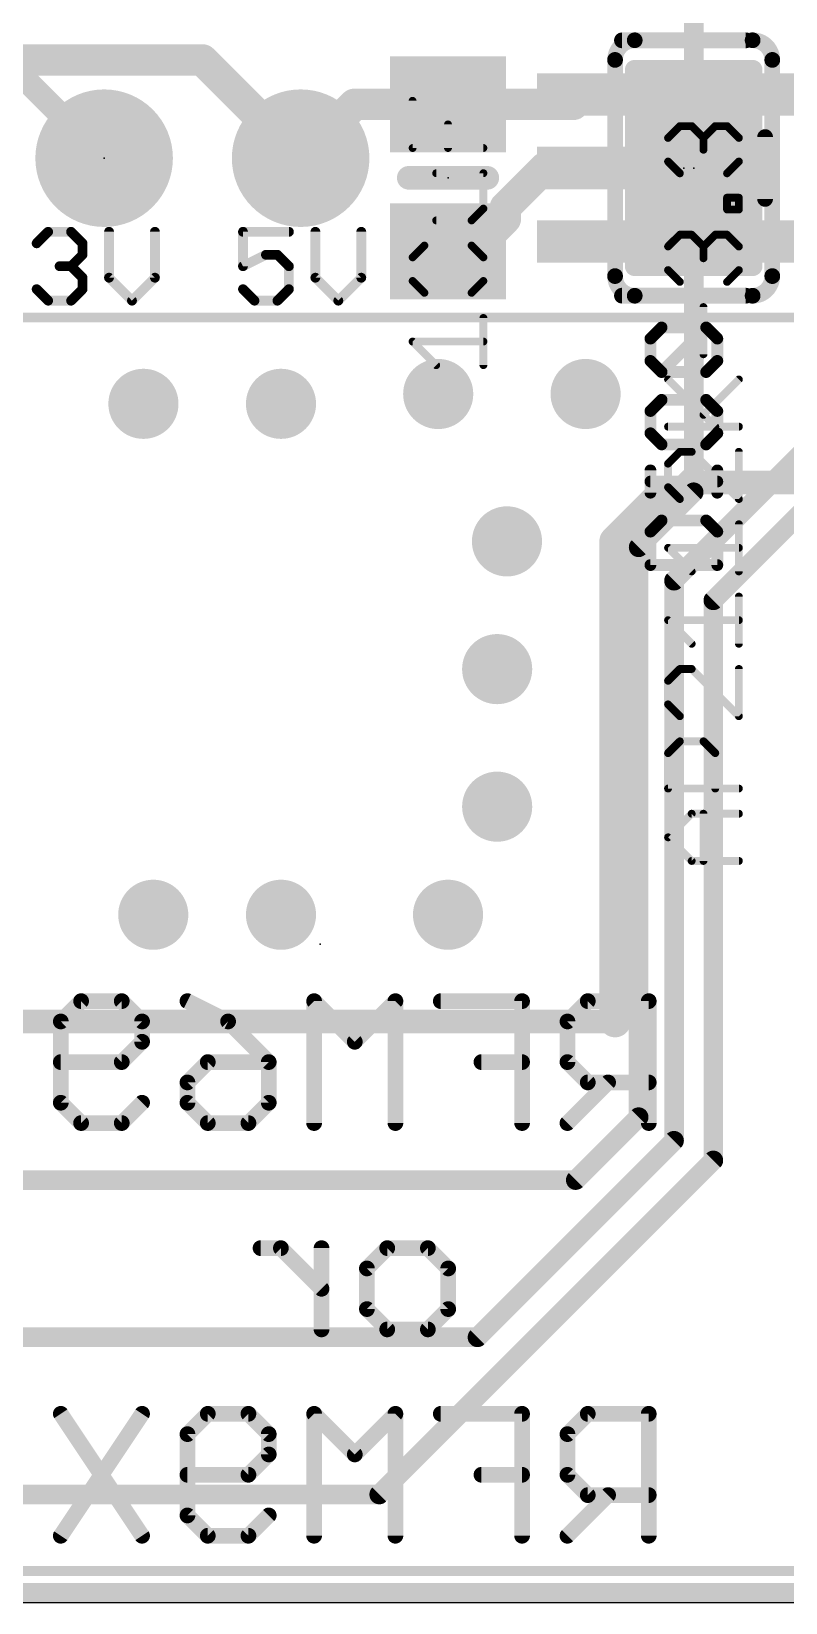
# Model space of a CAD drawing. Extents: x -1.5 to 65.2, y -0.1 to 32.8.
# Drawn here: x 14.05 to 23.79, y -0.13 to 20.18 of the extents above; entities that cross this region are included whole.
import ezdxf

# ---------------------------------------------------------------- set-up
doc = ezdxf.new("R2010")
doc.units = 0
for name, color, linetype in [('1', 12, 'CONTINUOUS'), ('16', 5, 'CONTINUOUS'), ('17', 110, 'CONTINUOUS'), ('18', 110, 'CONTINUOUS'), ('20', 53, 'CONTINUOUS'), ('21', 40, 'CONTINUOUS'), ('22', 6, 'CONTINUOUS'), ('23', 40, 'CONTINUOUS'), ('24', 6, 'CONTINUOUS'), ('27', 4, 'CONTINUOUS'), ('30', 253, 'CONTINUOUS')]:
    doc.layers.add(name, color=color, linetype=linetype)

# ---------------------------------------------------------------- blocks, each defined once
blk = doc.blocks.new('RECT')
blk.add_solid([(-0.5, -0.5), (0.5, -0.5), (-0.5, 0.5), (0.5, 0.5)])
blk = doc.blocks.new('ROUNDP')
at = {"const_width": 0.5}
blk.add_lwpolyline([(0, -0.25, 1), (0, 0.25, 1), (0, -0.25)], format="xyb", dxfattribs=at)
blk = doc.blocks.new('ROUNDV')
at = {"const_width": 0.5}
blk.add_lwpolyline([(0, -0.25, 1), (0, 0.25, 1), (0, -0.25)], format="xyb", dxfattribs=at)

msp = doc.modelspace()

# ---------------------------------------------------------------- linework, layer by layer
at = {"layer": '1'}
for points, const_width in [([(14.986, 18.542), (13.7922, 19.7358)], 0.3048), ([(21.0519, 19.238), (21.1789, 19.365)], 0.4064), ([(21.1789, 19.365), (21.2399, 19.304)], 0.4064), ([(21.2399, 19.304), (22.225, 19.304)], 0.4064), ([(22.225, 19.304), (22.225, 17.78)], 0.4064), ([(23.7791, 19.365), (24.638, 19.365)], 0.4064), ([(18.222, 19.238), (17.526, 18.542)], 0.4064), ([(19.431, 19.238), (18.222, 19.238)], 0.4064), ([(19.431, 19.238), (21.0519, 19.238)], 0.4064), ([(20.6792, 18.415), (20.1725, 17.9083)], 0.4064), ([(21.1789, 18.415), (20.6792, 18.415)], 0.4064), ([(20.1725, 17.9083), (20.1725, 17.7595)], 0.4064), ([(20.1725, 17.7595), (19.751, 17.338)], 0.4064), ([(22.225, 17.78), (21.91, 17.465)], 0.4064), ([(21.91, 17.465), (21.1789, 17.465)], 0.4064), ([(19.751, 17.338), (19.431, 17.338)], 0.4064), ([(21.59, 13.589), (22.225, 14.224)], 0.4064), ([(22.225, 14.224), (22.479, 14.224)], 0.4064), ([(22.479, 14.224), (22.606, 14.351)], 0.4064), ([(22.606, 14.351), (24.384, 14.351)], 0.3048), ([(21.59, 7.382), (21.59, 13.589)], 0.4064), ([(9.68, 7.382), (21.59, 7.382)], 0.3048), ([(65.024, 0), (0, 0)], 0.254)]:
    msp.add_lwpolyline(points, dxfattribs=dict(at, const_width=const_width))
for points, const_width in [([(21.2507, 19.4368, 1), (21.1071, 19.2932)], 0.2032), ([(21.2507, 19.2932, 1), (21.1071, 19.4368)], 0.2032), ([(21.2399, 19.4056, 1), (21.2399, 19.2024)], 0.2032), ([(22.3266, 19.304, 1), (22.1234, 19.304)], 0.2032), ([(22.225, 19.2024, 1), (22.225, 19.4056)], 0.2032), ([(23.7791, 19.4666, 1), (23.7791, 19.2634)], 0.2032), ([(18.222, 19.3396, 1), (18.222, 19.1364)], 0.2032), ([(18.2938, 19.1662, 1), (18.1502, 19.3098)], 0.2032), ([(19.431, 19.3396, 1), (19.431, 19.1364)], 0.2032), ([(19.431, 19.1364, 1), (19.431, 19.3396)], 0.2032), ([(20.9801, 19.3098, 1), (21.1237, 19.1662)], 0.2032), ([(21.0519, 19.1364, 1), (21.0519, 19.3396)], 0.2032), ([(21.1681, 19.2322, 1), (21.3117, 19.3758)], 0.2032), ([(17.4542, 18.6138, 1), (17.5978, 18.4702)], 0.2032), ([(14.9321, 18.4881, 1), (15.0399, 18.5959)], 0.1524), ([(20.6792, 18.5166, 1), (20.6792, 18.3134)], 0.2032), ([(20.751, 18.3432, 1), (20.6073, 18.4868)], 0.2032), ([(21.1789, 18.3134, 1), (21.1789, 18.5166)], 0.2032), ([(20.2741, 17.9083, 1), (20.0709, 17.9083)], 0.2032), ([(20.1007, 17.9802, 1), (20.2443, 17.8365)], 0.2032), ([(20.2443, 17.6877, 1), (20.1007, 17.8313)], 0.2032), ([(22.1234, 17.78, 1), (22.3266, 17.78)], 0.2032), ([(22.2968, 17.7082, 1), (22.1532, 17.8518)], 0.2032), ([(20.0709, 17.7595, 1), (20.2741, 17.7595)], 0.2032), ([(21.1789, 17.5666, 1), (21.1789, 17.3634)], 0.2032), ([(21.91, 17.3634, 1), (21.91, 17.5666)], 0.2032), ([(19.431, 17.4396, 1), (19.431, 17.2364)], 0.2032), ([(19.6792, 17.4098, 1), (19.8228, 17.2662)], 0.2032), ([(19.751, 17.2364, 1), (19.751, 17.4396)], 0.2032), ([(21.8382, 17.5368, 1), (21.9818, 17.3932)], 0.2032), ([(22.225, 14.3256, 1), (22.225, 14.1224)], 0.2032), ([(22.2968, 14.1522, 1), (22.1532, 14.2958)], 0.2032), ([(22.479, 14.1224, 1), (22.479, 14.3256)], 0.2032), ([(22.6778, 14.2792, 1), (22.5342, 14.4228)], 0.2032), ([(22.606, 14.4272, 1), (22.606, 14.2748)], 0.1524), ([(22.4072, 14.2958, 1), (22.5508, 14.1522)], 0.2032), ([(21.6916, 13.589, 1), (21.4884, 13.589)], 0.2032), ([(21.5182, 13.6608, 1), (21.6618, 13.5172)], 0.2032), ([(21.59, 7.3058, 1), (21.59, 7.4582)], 0.1524), ([(21.4884, 7.382, 1), (21.6916, 7.382)], 0.2032)]:
    msp.add_lwpolyline(points, format="xyb", dxfattribs=dict(at, const_width=const_width))
at = {"layer": '16'}
for points, const_width in [([(22.606, 19.177), (22.606, 21.082)], 0.254), ([(6.8759, 19.812), (16.256, 19.812)], 0.4064), ([(16.256, 19.812), (17.526, 18.542)], 0.4064), ([(22.606, 14.224), (22.606, 17.653)], 0.254), ([(27.686, 17.653), (22.86, 12.827)], 0.254), ([(25.146, 15.875), (22.352, 13.081)], 0.254), ([(21.8948, 13.5128), (22.606, 14.224)], 0.254), ([(21.8948, 6.1468), (21.8948, 13.5128)], 0.254), ([(22.352, 13.081), (22.352, 5.842)], 0.254), ([(22.352, 13.081), (22.352, 13.081)], 0.254), ([(22.86, 12.827), (22.86, 5.588)], 0.254), ([(21.8948, 6.1468), (21.082, 5.334)], 0.254), ([(22.352, 5.842), (19.812, 3.302)], 0.254), ([(22.86, 5.588), (18.542, 1.27)], 0.254), ([(8.636, 5.334), (21.082, 5.334)], 0.254), ([(19.812, 3.302), (8.128, 3.302)], 0.254), ([(7.62, 1.27), (18.542, 1.27)], 0.254), ([(65.024, 0), (0, 0)], 0.254)]:
    msp.add_lwpolyline(points, dxfattribs=dict(at, const_width=const_width))
for points, const_width in [([(16.3278, 19.8838, 1), (16.1842, 19.7402)], 0.2032), ([(16.256, 19.7104, 1), (16.256, 19.9136)], 0.2032), ([(22.5425, 19.177, 1), (22.6695, 19.177)], 0.127), ([(17.4542, 18.4702, 1), (17.5978, 18.6138)], 0.2032), ([(22.6695, 17.653, 1), (22.5425, 17.653)], 0.127), ([(22.5425, 14.224, 1), (22.6695, 14.224)], 0.127), ([(22.6509, 14.1791, 1), (22.5611, 14.2689)], 0.127), ([(21.9583, 13.5128, 1), (21.8313, 13.5128)], 0.127), ([(21.8499, 13.5577, 1), (21.9397, 13.4679)], 0.127), ([(22.4155, 13.081, 1), (22.2885, 13.081)], 0.127), ([(22.352, 13.1445, 1), (22.352, 13.0175)], 0.127), ([(22.352, 13.0175, 1), (22.352, 13.1445)], 0.127), ([(22.3071, 13.1259, 1), (22.3969, 13.0361)], 0.127), ([(22.9235, 12.827, 1), (22.7965, 12.827)], 0.127), ([(22.8151, 12.8719, 1), (22.9049, 12.7821)], 0.127), ([(21.8313, 6.1468, 1), (21.9583, 6.1468)], 0.127), ([(21.9397, 6.1019, 1), (21.8499, 6.1917)], 0.127), ([(22.2885, 5.842, 1), (22.4155, 5.842)], 0.127), ([(22.3969, 5.7971, 1), (22.3071, 5.8869)], 0.127), ([(22.9049, 5.5431, 1), (22.8151, 5.6329)], 0.127), ([(22.7965, 5.588, 1), (22.9235, 5.588)], 0.127), ([(21.0371, 5.3789, 1), (21.1269, 5.2891)], 0.127), ([(21.082, 5.2705, 1), (21.082, 5.3975)], 0.127), ([(19.7671, 3.3469, 1), (19.8569, 3.2571)], 0.127), ([(19.812, 3.2385, 1), (19.812, 3.3655)], 0.127), ([(18.4971, 1.3149, 1), (18.5869, 1.2251)], 0.127), ([(18.542, 1.2065, 1), (18.542, 1.3335)], 0.127)]:
    msp.add_lwpolyline(points, format="xyb", dxfattribs=dict(at, const_width=const_width))
at = {"layer": '20'}
msp.add_line((3, -0.127), (62, -0.127), dxfattribs=at)
at = {"layer": '21'}
for points, const_width in [([(23.279, 20.065), (21.679, 20.065)], 0.2032), ([(23.529, 18.815), (23.529, 18.015)], 0.2032), ([(19.939, 18.288), (18.923, 18.288)], 0.3048), ([(14.114, 17.442), (14.2623, 17.5903)], 0.127), ([(14.2623, 17.5903), (14.5589, 17.5903)], 0.127), ([(14.5589, 17.5903), (14.7072, 17.442)], 0.127), ([(14.7072, 17.442), (14.7072, 17.2937)], 0.127), ([(15.0495, 17.5903), (15.0495, 16.9971)], 0.127), ([(15.6427, 16.9971), (15.6427, 17.5903)], 0.127), ([(17.3742, 17.5903), (16.781, 17.5903)], 0.127), ([(16.781, 17.5903), (16.781, 17.1454)], 0.127), ([(17.7165, 17.5903), (17.7165, 16.9971)], 0.127), ([(18.3097, 16.9971), (18.3097, 17.5903)], 0.127), ([(14.7072, 17.2937), (14.5589, 17.1454)], 0.127), ([(16.781, 17.1454), (17.0776, 17.2937)], 0.127), ([(17.0776, 17.2937), (17.2259, 17.2937)], 0.127), ([(17.2259, 17.2937), (17.3742, 17.1454)], 0.127), ([(14.5589, 17.1454), (14.4106, 17.1454)], 0.127), ([(14.5589, 17.1454), (14.7072, 16.9971)], 0.127), ([(14.7072, 16.9971), (14.7072, 16.8488)], 0.127), ([(15.0495, 16.9971), (15.3461, 16.7005)], 0.127), ([(15.3461, 16.7005), (15.6427, 16.9971)], 0.127), ([(17.3742, 17.1454), (17.3742, 16.8488)], 0.127), ([(17.7165, 16.9971), (18.0131, 16.7005)], 0.127), ([(18.0131, 16.7005), (18.3097, 16.9971)], 0.127), ([(14.2623, 16.7005), (14.114, 16.8488)], 0.127), ([(14.7072, 16.8488), (14.5589, 16.7005)], 0.127), ([(16.9293, 16.7005), (16.781, 16.8488)], 0.127), ([(17.3742, 16.8488), (17.2259, 16.7005)], 0.127), ([(23.279, 16.765), (21.679, 16.765)], 0.2032), ([(14.5589, 16.7005), (14.2623, 16.7005)], 0.127), ([(17.2259, 16.7005), (16.9293, 16.7005)], 0.127), ([(25.88, 16.482), (9.68, 16.482)], 0.127), ([(25.88, 0.282), (9.68, 0.282)], 0.127)]:
    msp.add_lwpolyline(points, dxfattribs=dict(at, const_width=const_width))
for points, const_width in [([(21.679, 20.1158, 1), (21.679, 20.0142)], 0.1016), ([(23.279, 20.0142, 1), (23.279, 20.1158)], 0.1016), ([(23.5798, 18.815, 1), (23.4782, 18.815)], 0.1016), ([(18.923, 18.3642, 1), (18.923, 18.2118)], 0.1524), ([(19.939, 18.2118, 1), (19.939, 18.3642)], 0.1524), ([(23.4782, 18.015, 1), (23.5798, 18.015)], 0.1016), ([(14.0915, 17.4644, 1), (14.1364, 17.4195)], 0.0635), ([(14.2623, 17.622, 1), (14.2623, 17.5585)], 0.0635), ([(14.2847, 17.5678, 1), (14.2398, 17.6127)], 0.0635), ([(14.5813, 17.6127, 1), (14.5364, 17.5678)], 0.0635), ([(14.5589, 17.5585, 1), (14.5589, 17.622)], 0.0635), ([(14.7389, 17.442, 1), (14.6754, 17.442)], 0.0635), ([(14.6847, 17.4195, 1), (14.7296, 17.4644)], 0.0635), ([(15.0813, 17.5903, 1), (15.0177, 17.5903)], 0.0635), ([(15.6744, 17.5903, 1), (15.6109, 17.5903)], 0.0635), ([(16.8127, 17.5903, 1), (16.7492, 17.5903)], 0.0635), ([(16.781, 17.622, 1), (16.781, 17.5585)], 0.0635), ([(17.3742, 17.5585, 1), (17.3742, 17.622)], 0.0635), ([(17.7482, 17.5903, 1), (17.6848, 17.5903)], 0.0635), ([(18.3414, 17.5903, 1), (18.2779, 17.5903)], 0.0635), ([(14.6754, 17.2937, 1), (14.7389, 17.2937)], 0.0635), ([(14.7296, 17.2712, 1), (14.6847, 17.3161)], 0.0635), ([(17.0776, 17.3254, 1), (17.0776, 17.2619)], 0.0635), ([(17.0918, 17.2653, 1), (17.0634, 17.3221)], 0.0635), ([(17.2483, 17.3161, 1), (17.2034, 17.2712)], 0.0635), ([(17.2259, 17.2619, 1), (17.2259, 17.3254)], 0.0635), ([(14.4106, 17.1771, 1), (14.4106, 17.1136)], 0.0635), ([(14.5813, 17.1678, 1), (14.5364, 17.1229)], 0.0635), ([(14.5364, 17.1678, 1), (14.5813, 17.1229)], 0.0635), ([(14.5589, 17.1136, 1), (14.5589, 17.1771)], 0.0635), ([(14.7389, 16.9971, 1), (14.6754, 16.9971)], 0.0635), ([(15.072, 17.0195, 1), (15.027, 16.9746)], 0.0635), ([(15.6651, 16.9746, 1), (15.6202, 17.0195)], 0.0635), ([(16.7492, 17.1454, 1), (16.8127, 17.1454)], 0.0635), ([(16.7668, 17.1738, 1), (16.7952, 17.117)], 0.0635), ([(17.4059, 17.1454, 1), (17.3424, 17.1454)], 0.0635), ([(17.3517, 17.1229, 1), (17.3966, 17.1678)], 0.0635), ([(17.739, 17.0195, 1), (17.694, 16.9746)], 0.0635), ([(18.3321, 16.9746, 1), (18.2872, 17.0195)], 0.0635), ([(14.1364, 16.8712, 1), (14.0915, 16.8263)], 0.0635), ([(14.6754, 16.8488, 1), (14.7389, 16.8488)], 0.0635), ([(14.6847, 16.9746, 1), (14.7296, 17.0195)], 0.0635), ([(14.7296, 16.8263, 1), (14.6847, 16.8712)], 0.0635), ([(15.0177, 16.9971, 1), (15.0813, 16.9971)], 0.0635), ([(15.6109, 16.9971, 1), (15.6744, 16.9971)], 0.0635), ([(16.8034, 16.8712, 1), (16.7585, 16.8263)], 0.0635), ([(17.3424, 16.8488, 1), (17.4059, 16.8488)], 0.0635), ([(17.3966, 16.8263, 1), (17.3517, 16.8712)], 0.0635), ([(17.6848, 16.9971, 1), (17.7482, 16.9971)], 0.0635), ([(18.2779, 16.9971, 1), (18.3414, 16.9971)], 0.0635), ([(21.679, 16.8158, 1), (21.679, 16.7142)], 0.1016), ([(23.279, 16.7142, 1), (23.279, 16.8158)], 0.1016), ([(14.2623, 16.7323, 1), (14.2623, 16.6688)], 0.0635), ([(14.2398, 16.678, 1), (14.2847, 16.723)], 0.0635), ([(14.5364, 16.723, 1), (14.5813, 16.678)], 0.0635), ([(14.5589, 16.6688, 1), (14.5589, 16.7323)], 0.0635), ([(15.3236, 16.723, 1), (15.3685, 16.678)], 0.0635), ([(15.3236, 16.678, 1), (15.3685, 16.723)], 0.0635), ([(16.9293, 16.7323, 1), (16.9293, 16.6688)], 0.0635), ([(16.9068, 16.678, 1), (16.9517, 16.723)], 0.0635), ([(17.2034, 16.723, 1), (17.2483, 16.678)], 0.0635), ([(17.2259, 16.6688, 1), (17.2259, 16.7323)], 0.0635), ([(17.9906, 16.723, 1), (18.0355, 16.678)], 0.0635), ([(17.9906, 16.678, 1), (18.0355, 16.723)], 0.0635)]:
    msp.add_lwpolyline(points, format="xyb", dxfattribs=dict(at, const_width=const_width))
at = {"layer": '22'}
for points, const_width in [([(21.844, 20.066, 0.4142), (21.59, 19.812)], 0.2032), ([(21.844, 20.1168, 1), (21.844, 20.0152)], 0.1016), ([(21.844, 20.0152, 1), (21.844, 20.1168)], 0.1016), ([(23.622, 19.812, 0.4142), (23.368, 20.066)], 0.2032), ([(23.368, 20.1168, 1), (23.368, 20.0152)], 0.1016), ([(23.368, 20.0152, 1), (23.368, 20.1168)], 0.1016), ([(21.6408, 19.812, 1), (21.5392, 19.812)], 0.1016), ([(23.6728, 19.812, 1), (23.5712, 19.812)], 0.1016), ([(21.5392, 19.812, 1), (21.6408, 19.812)], 0.1016), ([(23.5712, 19.812, 1), (23.6728, 19.812)], 0.1016), ([(21.59, 17.018, 0.4142), (21.844, 16.764)], 0.2032), ([(21.6408, 17.018, 1), (21.5392, 17.018)], 0.1016), ([(21.5392, 17.018, 1), (21.6408, 17.018)], 0.1016), ([(23.368, 16.764, 0.4142), (23.622, 17.018)], 0.2032), ([(23.6728, 17.018, 1), (23.5712, 17.018)], 0.1016), ([(23.5712, 17.018, 1), (23.6728, 17.018)], 0.1016), ([(21.844, 16.8148, 1), (21.844, 16.7132)], 0.1016), ([(21.844, 16.7132, 1), (21.844, 16.8148)], 0.1016), ([(23.368, 16.8148, 1), (23.368, 16.7132)], 0.1016), ([(23.368, 16.7132, 1), (23.368, 16.8148)], 0.1016), ([(22.0853, 16.2098, 1), (22.0091, 16.2098)], 0.0762), ([(22.0203, 16.2368, 1), (22.0741, 16.1829)], 0.0762), ([(22.1913, 16.392, 1), (22.1913, 16.3158)], 0.0762), ([(22.2182, 16.327, 1), (22.1643, 16.3808)], 0.0762), ([(22.7944, 16.3808, 1), (22.7405, 16.327)], 0.0762), ([(22.7944, 16.327, 1), (22.7405, 16.3808)], 0.0762), ([(22.7675, 16.3158, 1), (22.7675, 16.392)], 0.0762), ([(22.9496, 16.2098, 1), (22.8734, 16.2098)], 0.0762), ([(22.8846, 16.1829, 1), (22.9385, 16.2368)], 0.0762), ([(22.0741, 15.9487, 1), (22.0203, 15.8948)], 0.0762), ([(22.0091, 15.9217, 1), (22.0853, 15.9217)], 0.0762), ([(22.1643, 15.8046, 1), (22.2182, 15.7507)], 0.0762), ([(22.1913, 15.8158, 1), (22.1913, 15.7396)], 0.0762), ([(22.1643, 15.7507, 1), (22.2182, 15.8046)], 0.0762), ([(22.7405, 15.8046, 1), (22.7944, 15.7507)], 0.0762), ([(22.7675, 15.7396, 1), (22.7675, 15.8158)], 0.0762), ([(22.8734, 15.9217, 1), (22.9496, 15.9217)], 0.0762), ([(22.9385, 15.8948, 1), (22.8846, 15.9487)], 0.0762), ([(22.1913, 15.4565, 1), (22.1913, 15.3803)], 0.0762), ([(22.2182, 15.3914, 1), (22.1643, 15.4453)], 0.0762), ([(22.7944, 15.4453, 1), (22.7405, 15.3914)], 0.0762), ([(22.7675, 15.3803, 1), (22.7675, 15.4565)], 0.0762), ([(22.0853, 15.2743, 1), (22.0091, 15.2743)], 0.0762), ([(22.0203, 15.3013, 1), (22.0741, 15.2474)], 0.0762), ([(22.9496, 15.2743, 1), (22.8734, 15.2743)], 0.0762), ([(22.8846, 15.2474, 1), (22.9385, 15.3013)], 0.0762), ([(22.0741, 15.0132, 1), (22.0203, 14.9593)], 0.0762), ([(22.9385, 14.9593, 1), (22.8846, 15.0132)], 0.0762), ([(22.0091, 14.9862, 1), (22.0853, 14.9862)], 0.0762), ([(22.1913, 14.8803, 1), (22.1913, 14.8041)], 0.0762), ([(22.1643, 14.8152, 1), (22.2182, 14.8691)], 0.0762), ([(22.7405, 14.8691, 1), (22.7944, 14.8152)], 0.0762), ([(22.7675, 14.8041, 1), (22.7675, 14.8803)], 0.0762), ([(22.8734, 14.9862, 1), (22.9496, 14.9862)], 0.0762), ([(22.0853, 14.5066, 1), (22.0091, 14.5066)], 0.0762), ([(22.0472, 14.4006, 1), (22.0472, 14.3244)], 0.0762), ([(22.9496, 14.5066, 1), (22.8734, 14.5066)], 0.0762), ([(22.9115, 14.3244, 1), (22.9115, 14.4006)], 0.0762), ([(22.0091, 14.2185, 1), (22.0853, 14.2185)], 0.0762), ([(22.8734, 14.2185, 1), (22.9496, 14.2185)], 0.0762), ([(22.1913, 13.8973, 1), (22.1913, 13.8211)], 0.0762), ([(22.2182, 13.8322, 1), (22.1643, 13.8861)], 0.0762), ([(22.7944, 13.8861, 1), (22.7405, 13.8322)], 0.0762), ([(22.7675, 13.8211, 1), (22.7675, 13.8973)], 0.0762), ([(22.0853, 13.7151, 1), (22.0091, 13.7151)], 0.0762), ([(22.0203, 13.7421, 1), (22.0741, 13.6882)], 0.0762), ([(22.9496, 13.7151, 1), (22.8734, 13.7151)], 0.0762), ([(22.8846, 13.6882, 1), (22.9385, 13.7421)], 0.0762), ([(22.0472, 13.3211, 1), (22.0472, 13.2449)], 0.0762), ([(22.0091, 13.283, 1), (22.0853, 13.283)], 0.0762), ([(22.8734, 13.283, 1), (22.9496, 13.283)], 0.0762), ([(22.9115, 13.2449, 1), (22.9115, 13.3211)], 0.0762), ([(14.6886, 7.6975, 1), (14.6886, 7.5959)], 0.1016), ([(14.7245, 7.6108, 1), (14.6527, 7.6827)], 0.1016), ([(15.2499, 7.6827, 1), (15.1781, 7.6108)], 0.1016), ([(15.214, 7.5959, 1), (15.214, 7.6975)], 0.1016), ([(16.0858, 7.6922, 1), (16.0403, 7.6013)], 0.1016), ([(17.7361, 7.6827, 1), (17.6643, 7.6108)], 0.1016), ([(17.751, 7.6467, 1), (17.6494, 7.6467)], 0.1016), ([(18.8018, 7.6467, 1), (18.7002, 7.6467)], 0.1016), ([(18.7869, 7.6108, 1), (18.7151, 7.6827)], 0.1016), ([(19.3374, 7.6975, 1), (19.3374, 7.5959)], 0.1016), ([(20.4389, 7.6467, 1), (20.3373, 7.6467)], 0.1016), ([(20.3881, 7.5959, 1), (20.3881, 7.6975)], 0.1016), ([(21.2372, 7.6975, 1), (21.2372, 7.5959)], 0.1016), ([(21.2731, 7.6108, 1), (21.2013, 7.6827)], 0.1016), ([(22.0761, 7.6467, 1), (21.9745, 7.6467)], 0.1016), ([(22.0253, 7.5959, 1), (22.0253, 7.6975)], 0.1016), ([(14.4767, 7.3841, 1), (14.3751, 7.3841)], 0.1016), ([(14.39, 7.42, 1), (14.4618, 7.3481)], 0.1016), ([(15.5275, 7.3841, 1), (15.4259, 7.3841)], 0.1016), ([(15.4408, 7.3481, 1), (15.5126, 7.42)], 0.1016), ([(16.6244, 7.42, 1), (16.5525, 7.3481)], 0.1016), ([(16.5657, 7.3386, 1), (16.6112, 7.4295)], 0.1016), ([(21.0253, 7.3841, 1), (20.9237, 7.3841)], 0.1016), ([(20.9386, 7.42, 1), (21.0105, 7.3481)], 0.1016), ([(15.4259, 7.1214, 1), (15.5275, 7.1214)], 0.1016), ([(15.5126, 7.0854, 1), (15.4408, 7.1573)], 0.1016), ([(18.1897, 7.1573, 1), (18.2615, 7.0854)], 0.1016), ([(18.1897, 7.0854, 1), (18.2615, 7.1573)], 0.1016), ([(14.4259, 6.9095, 1), (14.4259, 6.8079)], 0.1016), ([(15.1781, 6.8946, 1), (15.2499, 6.8228)], 0.1016), ([(15.214, 6.8079, 1), (15.214, 6.9095)], 0.1016), ([(16.3258, 6.9095, 1), (16.3258, 6.8079)], 0.1016), ([(16.3617, 6.8228, 1), (16.2898, 6.8946)], 0.1016), ([(17.1646, 6.8587, 1), (17.063, 6.8587)], 0.1016), ([(17.0779, 6.8228, 1), (17.1497, 6.8946)], 0.1016), ([(17.1138, 6.8079, 1), (17.1138, 6.9095)], 0.1016), ([(19.8628, 6.9095, 1), (19.8628, 6.8079)], 0.1016), ([(20.3881, 6.8079, 1), (20.3881, 6.9095)], 0.1016), ([(21.0105, 6.8946, 1), (20.9386, 6.8228)], 0.1016), ([(20.9237, 6.8587, 1), (21.0253, 6.8587)], 0.1016), ([(16.0271, 6.6319, 1), (16.099, 6.5601)], 0.1016), ([(16.1139, 6.596, 1), (16.0123, 6.596)], 0.1016), ([(21.2372, 6.6468, 1), (21.2372, 6.5452)], 0.1016), ([(21.2013, 6.5601, 1), (21.2731, 6.6319)], 0.1016), ([(21.5358, 6.5601, 1), (21.464, 6.6319)], 0.1016), ([(22.0253, 6.5452, 1), (22.0253, 6.6468)], 0.1016), ([(14.4618, 6.3692, 1), (14.39, 6.2974)], 0.1016), ([(14.3751, 6.3333, 1), (14.4767, 6.3333)], 0.1016), ([(15.5126, 6.2974, 1), (15.4408, 6.3692)], 0.1016), ([(16.099, 6.3692, 1), (16.0271, 6.2974)], 0.1016), ([(16.0123, 6.3333, 1), (16.1139, 6.3333)], 0.1016), ([(17.063, 6.3333, 1), (17.1646, 6.3333)], 0.1016), ([(17.1497, 6.2974, 1), (17.0779, 6.3692)], 0.1016), ([(14.6886, 6.1214, 1), (14.6886, 6.0198)], 0.1016), ([(14.6527, 6.0347, 1), (14.7245, 6.1065)], 0.1016), ([(15.1781, 6.1065, 1), (15.2499, 6.0347)], 0.1016), ([(15.214, 6.0198, 1), (15.214, 6.1214)], 0.1016), ([(16.3258, 6.1214, 1), (16.3258, 6.0198)], 0.1016), ([(16.2898, 6.0347, 1), (16.3617, 6.1065)], 0.1016), ([(16.8152, 6.1065, 1), (16.8871, 6.0347)], 0.1016), ([(16.8511, 6.0198, 1), (16.8511, 6.1214)], 0.1016), ([(17.6494, 6.0706, 1), (17.751, 6.0706)], 0.1016), ([(18.7002, 6.0706, 1), (18.8018, 6.0706)], 0.1016), ([(20.3373, 6.0706, 1), (20.4389, 6.0706)], 0.1016), ([(20.9386, 6.1065, 1), (21.0105, 6.0347)], 0.1016), ([(21.9745, 6.0706, 1), (22.0761, 6.0706)], 0.1016), ([(17.0079, 4.5052, 1), (17.0079, 4.4036)], 0.1016), ([(17.3065, 4.4903, 1), (17.2347, 4.4184)], 0.1016), ([(17.2706, 4.4036, 1), (17.2706, 4.5052)], 0.1016), ([(17.8468, 4.4544, 1), (17.7452, 4.4544)], 0.1016), ([(18.6451, 4.5052, 1), (18.6451, 4.4036)], 0.1016), ([(18.681, 4.4184, 1), (18.6091, 4.4903)], 0.1016), ([(19.2064, 4.4903, 1), (19.1345, 4.4184)], 0.1016), ([(19.1704, 4.4036, 1), (19.1704, 4.5052)], 0.1016), ([(18.3464, 4.2276, 1), (18.4183, 4.1558)], 0.1016), ([(18.4332, 4.1917, 1), (18.3316, 4.1917)], 0.1016), ([(19.4839, 4.1917, 1), (19.3823, 4.1917)], 0.1016), ([(19.3972, 4.1558, 1), (19.469, 4.2276)], 0.1016), ([(17.7601, 3.8931, 1), (17.8319, 3.9649)], 0.1016), ([(18.4183, 3.7022, 1), (18.3464, 3.6304)], 0.1016), ([(18.3316, 3.6663, 1), (18.4332, 3.6663)], 0.1016), ([(19.3823, 3.6663, 1), (19.4839, 3.6663)], 0.1016), ([(19.469, 3.6304, 1), (19.3972, 3.7022)], 0.1016), ([(17.7452, 3.4036, 1), (17.8468, 3.4036)], 0.1016), ([(18.6451, 3.4544, 1), (18.6451, 3.3528)], 0.1016), ([(18.6091, 3.3677, 1), (18.681, 3.4395)], 0.1016), ([(19.1345, 3.4395, 1), (19.2064, 3.3677)], 0.1016), ([(19.1704, 3.3528, 1), (19.1704, 3.4544)], 0.1016), ([(14.4682, 2.3409, 1), (14.3836, 2.2846)], 0.1016), ([(15.5189, 2.2846, 1), (15.4344, 2.3409)], 0.1016), ([(16.3258, 2.3635, 1), (16.3258, 2.2619)], 0.1016), ([(16.3617, 2.2768, 1), (16.2898, 2.3487)], 0.1016), ([(16.8871, 2.3487, 1), (16.8152, 2.2768)], 0.1016), ([(16.8511, 2.2619, 1), (16.8511, 2.3635)], 0.1016), ([(17.7361, 2.3487, 1), (17.6643, 2.2768)], 0.1016), ([(17.751, 2.3127, 1), (17.6494, 2.3127)], 0.1016), ([(18.8018, 2.3127, 1), (18.7002, 2.3127)], 0.1016), ([(18.7869, 2.2768, 1), (18.7151, 2.3487)], 0.1016), ([(19.3374, 2.3635, 1), (19.3374, 2.2619)], 0.1016), ([(20.4389, 2.3127, 1), (20.3373, 2.3127)], 0.1016), ([(20.3881, 2.2619, 1), (20.3881, 2.3635)], 0.1016), ([(21.2372, 2.3635, 1), (21.2372, 2.2619)], 0.1016), ([(21.2731, 2.2768, 1), (21.2013, 2.3487)], 0.1016), ([(22.0761, 2.3127, 1), (21.9745, 2.3127)], 0.1016), ([(22.0253, 2.2619, 1), (22.0253, 2.3635)], 0.1016), ([(16.0271, 2.086, 1), (16.099, 2.0141)], 0.1016), ([(16.1139, 2.0501, 1), (16.0123, 2.0501)], 0.1016), ([(17.1646, 2.0501, 1), (17.063, 2.0501)], 0.1016), ([(17.0779, 2.0141, 1), (17.1497, 2.086)], 0.1016), ([(21.0253, 2.0501, 1), (20.9237, 2.0501)], 0.1016), ([(20.9386, 2.086, 1), (21.0105, 2.0141)], 0.1016), ([(17.063, 1.7874, 1), (17.1646, 1.7874)], 0.1016), ([(17.1497, 1.7514, 1), (17.0779, 1.8233)], 0.1016), ([(18.1897, 1.8233, 1), (18.2615, 1.7514)], 0.1016), ([(18.1897, 1.7514, 1), (18.2615, 1.8233)], 0.1016), ([(16.0631, 1.5755, 1), (16.0631, 1.4739)], 0.1016), ([(16.8511, 1.4739, 1), (16.8511, 1.5755)], 0.1016), ([(19.8628, 1.5755, 1), (19.8628, 1.4739)], 0.1016), ([(20.3881, 1.4739, 1), (20.3881, 1.5755)], 0.1016), ([(21.0105, 1.5606, 1), (20.9386, 1.4888)], 0.1016), ([(16.8152, 1.5606, 1), (16.8871, 1.4888)], 0.1016), ([(20.9237, 1.5247, 1), (21.0253, 1.5247)], 0.1016), ([(21.2372, 1.3128, 1), (21.2372, 1.2112)], 0.1016), ([(21.2013, 1.2261, 1), (21.2731, 1.2979)], 0.1016), ([(21.5358, 1.2261, 1), (21.464, 1.2979)], 0.1016), ([(22.0253, 1.2112, 1), (22.0253, 1.3128)], 0.1016), ([(16.099, 1.0352, 1), (16.0271, 0.9634)], 0.1016), ([(16.0123, 0.9993, 1), (16.1139, 0.9993)], 0.1016), ([(17.1497, 0.9634, 1), (17.0779, 1.0352)], 0.1016), ([(14.3836, 0.7648, 1), (14.4682, 0.7084)], 0.1016), ([(15.4344, 0.7084, 1), (15.5189, 0.7648)], 0.1016), ([(16.3258, 0.7874, 1), (16.3258, 0.6858)], 0.1016), ([(16.2898, 0.7007, 1), (16.3617, 0.7725)], 0.1016), ([(16.8152, 0.7725, 1), (16.8871, 0.7007)], 0.1016), ([(16.8511, 0.6858, 1), (16.8511, 0.7874)], 0.1016), ([(20.9386, 0.7725, 1), (21.0105, 0.7007)], 0.1016), ([(17.6494, 0.7366, 1), (17.751, 0.7366)], 0.1016), ([(18.7002, 0.7366, 1), (18.8018, 0.7366)], 0.1016), ([(20.3373, 0.7366, 1), (20.4389, 0.7366)], 0.1016), ([(21.9745, 0.7366, 1), (22.0761, 0.7366)], 0.1016)]:
    msp.add_lwpolyline(points, format="xyb", dxfattribs=dict(at, const_width=const_width))
for points, const_width in [([(21.844, 20.066), (23.368, 20.066)], 0.2032), ([(21.59, 19.812), (21.59, 17.018)], 0.2032), ([(23.622, 17.018), (23.622, 19.812)], 0.2032), ([(21.844, 16.764), (23.368, 16.764)], 0.2032), ([(22.1913, 16.3539), (22.0472, 16.2098)], 0.1524), ([(22.0472, 16.2098), (22.0472, 15.9217)], 0.1524), ([(22.7675, 16.3539), (22.1913, 16.3539)], 0.1524), ([(22.1913, 15.7777), (22.7675, 16.3539)], 0.1524), ([(22.9115, 16.2098), (22.7675, 16.3539)], 0.1524), ([(22.9115, 15.9217), (22.9115, 16.2098)], 0.1524), ([(22.0472, 15.9217), (22.1913, 15.7777)], 0.1524), ([(22.1913, 15.7777), (22.7675, 15.7777)], 0.1524), ([(22.7675, 15.7777), (22.9115, 15.9217)], 0.1524), ([(22.0472, 15.2743), (22.1913, 15.4184)], 0.1524), ([(22.1913, 15.4184), (22.7675, 15.4184)], 0.1524), ([(22.7675, 15.4184), (22.9115, 15.2743)], 0.1524), ([(22.0472, 14.9862), (22.0472, 15.2743)], 0.1524), ([(22.9115, 15.2743), (22.9115, 14.9862)], 0.1524), ([(22.1913, 14.8422), (22.0472, 14.9862)], 0.1524), ([(22.9115, 14.9862), (22.7675, 14.8422)], 0.1524), ([(22.7675, 14.8422), (22.1913, 14.8422)], 0.1524), ([(22.0472, 14.2185), (22.0472, 14.5066)], 0.1524), ([(22.0472, 14.3625), (22.9115, 14.3625)], 0.1524), ([(22.9115, 14.2185), (22.9115, 14.5066)], 0.1524), ([(22.0472, 13.7151), (22.1913, 13.8592)], 0.1524), ([(22.1913, 13.8592), (22.7675, 13.8592)], 0.1524), ([(22.7675, 13.8592), (22.9115, 13.7151)], 0.1524), ([(22.0472, 13.283), (22.0472, 13.7151)], 0.1524), ([(22.9115, 13.7151), (22.9115, 13.283)], 0.1524), ([(22.9115, 13.283), (22.0472, 13.283)], 0.1524), ([(14.4259, 7.3841), (14.6886, 7.6467)], 0.2032), ([(14.6886, 7.6467), (15.214, 7.6467)], 0.2032), ([(15.214, 7.6467), (15.4767, 7.3841)], 0.2032), ([(16.0631, 7.6467), (16.5884, 7.3841)], 0.2032), ([(18.2256, 7.1214), (17.7002, 7.6467)], 0.2032), ([(17.7002, 7.6467), (17.7002, 6.0706)], 0.2032), ([(18.751, 7.6467), (18.2256, 7.1214)], 0.2032), ([(18.751, 6.0706), (18.751, 7.6467)], 0.2032), ([(20.3881, 7.6467), (19.3374, 7.6467)], 0.2032), ([(20.3881, 6.0706), (20.3881, 7.6467)], 0.2032), ([(21.2372, 7.6467), (20.9745, 7.3841)], 0.2032), ([(22.0253, 7.6467), (21.2372, 7.6467)], 0.2032), ([(22.0253, 6.0706), (22.0253, 7.6467)], 0.2032), ([(14.4259, 6.3333), (14.4259, 7.3841)], 0.2032), ([(15.4767, 7.3841), (15.4767, 7.1214)], 0.2032), ([(16.5884, 7.3841), (17.1138, 6.8587)], 0.2032), ([(20.9745, 7.3841), (20.9745, 6.8587)], 0.2032), ([(15.4767, 7.1214), (15.214, 6.8587)], 0.2032), ([(15.214, 6.8587), (14.4259, 6.8587)], 0.2032), ([(16.0631, 6.596), (16.3258, 6.8587)], 0.2032), ([(16.3258, 6.8587), (17.1138, 6.8587)], 0.2032), ([(17.1138, 6.8587), (17.1138, 6.3333)], 0.2032), ([(20.3881, 6.8587), (19.8628, 6.8587)], 0.2032), ([(20.9745, 6.8587), (21.2372, 6.596)], 0.2032), ([(16.0631, 6.3333), (16.0631, 6.596)], 0.2032), ([(21.4999, 6.596), (20.9745, 6.0706)], 0.2032), ([(21.2372, 6.596), (22.0253, 6.596)], 0.2032), ([(14.6886, 6.0706), (14.4259, 6.3333)], 0.2032), ([(15.4767, 6.3333), (15.214, 6.0706)], 0.2032), ([(16.3258, 6.0706), (16.0631, 6.3333)], 0.2032), ([(17.1138, 6.3333), (16.8511, 6.0706)], 0.2032), ([(15.214, 6.0706), (14.6886, 6.0706)], 0.2032), ([(16.8511, 6.0706), (16.3258, 6.0706)], 0.2032), ([(17.2706, 4.4544), (17.0079, 4.4544)], 0.2032), ([(17.796, 3.929), (17.2706, 4.4544)], 0.2032), ([(17.796, 3.4036), (17.796, 4.4544)], 0.2032), ([(18.3824, 4.1917), (18.6451, 4.4544)], 0.2032), ([(18.6451, 4.4544), (19.1704, 4.4544)], 0.2032), ([(19.1704, 4.4544), (19.4331, 4.1917)], 0.2032), ([(18.3824, 3.6663), (18.3824, 4.1917)], 0.2032), ([(19.4331, 4.1917), (19.4331, 3.6663)], 0.2032), ([(18.6451, 3.4036), (18.3824, 3.6663)], 0.2032), ([(19.4331, 3.6663), (19.1704, 3.4036)], 0.2032), ([(19.1704, 3.4036), (18.6451, 3.4036)], 0.2032), ([(15.4767, 2.3127), (14.4259, 0.7366)], 0.2032), ([(14.4259, 2.3127), (15.4767, 0.7366)], 0.2032), ([(16.0631, 2.0501), (16.3258, 2.3127)], 0.2032), ([(16.3258, 2.3127), (16.8511, 2.3127)], 0.2032), ([(16.8511, 2.3127), (17.1138, 2.0501)], 0.2032), ([(18.2256, 1.7874), (17.7002, 2.3127)], 0.2032), ([(17.7002, 2.3127), (17.7002, 0.7366)], 0.2032), ([(18.751, 2.3127), (18.2256, 1.7874)], 0.2032), ([(18.751, 0.7366), (18.751, 2.3127)], 0.2032), ([(20.3881, 2.3127), (19.3374, 2.3127)], 0.2032), ([(20.3881, 0.7366), (20.3881, 2.3127)], 0.2032), ([(21.2372, 2.3127), (20.9745, 2.0501)], 0.2032), ([(22.0253, 2.3127), (21.2372, 2.3127)], 0.2032), ([(22.0253, 0.7366), (22.0253, 2.3127)], 0.2032), ([(16.0631, 0.9993), (16.0631, 2.0501)], 0.2032), ([(17.1138, 2.0501), (17.1138, 1.7874)], 0.2032), ([(20.9745, 2.0501), (20.9745, 1.5247)], 0.2032), ([(17.1138, 1.7874), (16.8511, 1.5247)], 0.2032), ([(16.8511, 1.5247), (16.0631, 1.5247)], 0.2032), ([(20.3881, 1.5247), (19.8628, 1.5247)], 0.2032), ([(20.9745, 1.5247), (21.2372, 1.262)], 0.2032), ([(21.4999, 1.262), (20.9745, 0.7366)], 0.2032), ([(21.2372, 1.262), (22.0253, 1.262)], 0.2032), ([(16.3258, 0.7366), (16.0631, 0.9993)], 0.2032), ([(17.1138, 0.9993), (16.8511, 0.7366)], 0.2032), ([(16.8511, 0.7366), (16.3258, 0.7366)], 0.2032)]:
    msp.add_lwpolyline(points, dxfattribs=dict(at, const_width=const_width))
at = {"layer": '23'}
for p in [(14.986, 18.542), (19.431, 18.288), (22.479, 18.415), (17.78, 8.382)]:
    msp.add_point(p, dxfattribs=at)
at = {"layer": '24'}
msp.add_point((22.606, 18.415), dxfattribs=at)
at = {"layer": '27', "const_width": 0.1016}
for points in [[(18.973, 18.6733), (18.973, 19.2834)], [(19.4306, 18.6733), (19.4306, 18.9783)], [(22.275, 18.8039), (22.4276, 18.9564)], [(22.4276, 18.9564), (22.5801, 18.9564)], [(22.5801, 18.9564), (22.7326, 18.8039)], [(22.7326, 18.8039), (22.8851, 18.9564)], [(22.8851, 18.9564), (23.0377, 18.9564)], [(23.0377, 18.9564), (23.1902, 18.8039)], [(19.8882, 18.6733), (18.973, 18.6733)], [(22.275, 18.4988), (22.275, 18.8039)], [(22.7326, 18.8039), (22.7326, 18.6513)], [(23.1902, 18.8039), (23.1902, 18.4988)], [(22.4276, 18.3463), (22.275, 18.4988)], [(23.1902, 18.4988), (23.0377, 18.3463)], [(19.8882, 18.3479), (19.2781, 18.3479)], [(19.8882, 17.8903), (19.8882, 18.3479)], [(23.0377, 17.8785), (23.0377, 18.031)], [(23.0377, 18.031), (23.1902, 18.031)], [(23.1902, 18.031), (23.1902, 17.8785)], [(19.7357, 17.7378), (19.8882, 17.8903)], [(23.1902, 17.8785), (23.0377, 17.8785)], [(19.2781, 17.7378), (19.7357, 17.7378)], [(22.275, 17.4006), (22.4276, 17.5531)], [(22.4276, 17.5531), (22.5801, 17.5531)], [(22.5801, 17.5531), (22.7326, 17.4006)], [(22.7326, 17.4006), (22.8851, 17.5531)], [(22.8851, 17.5531), (23.0377, 17.5531)], [(23.0377, 17.5531), (23.1902, 17.4006)], [(18.973, 17.2598), (19.1256, 17.4124)], [(18.973, 16.9548), (18.973, 17.2598)], [(19.1256, 17.4124), (19.7357, 17.4124)], [(19.7357, 16.8022), (19.1256, 17.4124)], [(19.7357, 17.4124), (19.8882, 17.2598)], [(19.8882, 17.2598), (19.8882, 16.9548)], [(22.275, 17.0955), (22.275, 17.4006)], [(22.7326, 17.4006), (22.7326, 17.2481)], [(23.1902, 17.4006), (23.1902, 17.0955)], [(22.4276, 16.943), (22.275, 17.0955)], [(23.1902, 17.0955), (23.0377, 16.943)], [(19.1256, 16.8022), (18.973, 16.9548)], [(19.8882, 16.9548), (19.7357, 16.8022)], [(19.7357, 16.8022), (19.1256, 16.8022)], [(22.7326, 16.0075), (22.7326, 16.6176)], [(19.8882, 15.8667), (19.8882, 16.4768)], [(19.2781, 15.8667), (18.973, 16.1718)], [(18.973, 16.1718), (19.8882, 16.1718)], [(22.8851, 15.072), (22.275, 15.6821)], [(22.7326, 15.2245), (23.1902, 15.6821)], [(22.275, 15.072), (23.1902, 15.072)], [(22.4276, 14.7466), (22.275, 14.594)], [(22.275, 14.594), (22.275, 14.289)], [(22.5801, 14.7466), (22.4276, 14.7466)], [(23.1902, 14.1364), (22.5801, 14.7466)], [(23.1902, 14.7466), (23.1902, 14.1364)], [(22.275, 14.289), (22.4276, 14.1364)], [(23.1902, 13.2009), (23.1902, 13.811)], [(22.5801, 13.2009), (22.275, 13.506)], [(22.275, 13.506), (23.1902, 13.506)], [(23.1902, 12.2654), (23.1902, 12.8755)], [(22.5801, 12.2654), (22.275, 12.5705)], [(22.275, 12.5705), (23.1902, 12.5705)], [(22.4276, 11.94), (22.275, 11.7875)], [(22.5801, 11.94), (22.4276, 11.94)], [(23.1902, 11.3299), (22.5801, 11.94)], [(23.1902, 11.94), (23.1902, 11.3299)], [(22.275, 11.7875), (22.275, 11.4824)], [(22.275, 11.4824), (22.4276, 11.3299)], [(22.275, 10.852), (22.4276, 11.0045)], [(22.4276, 11.0045), (22.7326, 11.0045)], [(22.7326, 11.0045), (22.8851, 10.852)], [(22.275, 10.3944), (22.275, 10.852)], [(22.8851, 10.852), (22.8851, 10.3944)], [(23.1902, 10.3944), (22.275, 10.3944)], [(22.275, 9.7639), (22.5801, 10.069)], [(22.5801, 10.069), (23.1902, 10.069)], [(22.7326, 9.4588), (22.7326, 10.069)], [(22.5801, 9.4588), (22.275, 9.7639)], [(23.1902, 9.4588), (22.5801, 9.4588)]]:
    msp.add_lwpolyline(points, dxfattribs=at)
at = {"layer": '27', "const_width": 0.0508}
for points in [[(18.9984, 19.2834, 1), (18.9476, 19.2834)], [(19.456, 18.9783, 1), (19.4052, 18.9783)], [(22.4276, 18.9818, 1), (22.4276, 18.931)], [(22.4455, 18.9384, 1), (22.4096, 18.9744)], [(22.598, 18.9744, 1), (22.5621, 18.9384)], [(22.5801, 18.931, 1), (22.5801, 18.9818)], [(22.8851, 18.9818, 1), (22.8851, 18.931)], [(22.9031, 18.9384, 1), (22.8672, 18.9744)], [(23.0556, 18.9744, 1), (23.0197, 18.9384)], [(23.0377, 18.931, 1), (23.0377, 18.9818)], [(18.973, 18.6987, 1), (18.973, 18.6479)], [(18.9476, 18.6733, 1), (18.9984, 18.6733)], [(19.4052, 18.6733, 1), (19.456, 18.6733)], [(19.8882, 18.6479, 1), (19.8882, 18.6987)], [(22.3004, 18.8039, 1), (22.2496, 18.8039)], [(22.2571, 18.8218, 1), (22.293, 18.7859)], [(22.758, 18.8039, 1), (22.7072, 18.8039)], [(22.7146, 18.8218, 1), (22.7506, 18.7859)], [(22.7146, 18.7859, 1), (22.7506, 18.8218)], [(23.2156, 18.8039, 1), (23.1648, 18.8039)], [(23.1722, 18.7859, 1), (23.2082, 18.8218)], [(22.293, 18.5168, 1), (22.2571, 18.4808)], [(22.2496, 18.4988, 1), (22.3004, 18.4988)], [(22.7072, 18.6513, 1), (22.758, 18.6513)], [(23.1648, 18.4988, 1), (23.2156, 18.4988)], [(23.2082, 18.4808, 1), (23.1722, 18.5168)], [(19.2781, 18.3733, 1), (19.2781, 18.3225)], [(19.9136, 18.3479, 1), (19.8628, 18.3479)], [(19.8882, 18.3225, 1), (19.8882, 18.3733)], [(22.4096, 18.3283, 1), (22.4455, 18.3642)], [(23.0197, 18.3642, 1), (23.0556, 18.3283)], [(23.0631, 18.031, 1), (23.0123, 18.031)], [(23.0377, 18.0564, 1), (23.0377, 18.0056)], [(23.2156, 18.031, 1), (23.1648, 18.031)], [(23.1902, 18.0056, 1), (23.1902, 18.0564)], [(19.8628, 17.8903, 1), (19.9136, 17.8903)], [(19.9062, 17.8723, 1), (19.8702, 17.9082)], [(23.0377, 17.9039, 1), (23.0377, 17.8531)], [(23.0123, 17.8785, 1), (23.0631, 17.8785)], [(23.1648, 17.8785, 1), (23.2156, 17.8785)], [(23.1902, 17.8531, 1), (23.1902, 17.9039)], [(19.2781, 17.7632, 1), (19.2781, 17.7124)], [(19.7177, 17.7557, 1), (19.7536, 17.7198)], [(19.7357, 17.7124, 1), (19.7357, 17.7632)], [(22.4276, 17.5785, 1), (22.4276, 17.5277)], [(22.4455, 17.5352, 1), (22.4096, 17.5711)], [(22.598, 17.5711, 1), (22.5621, 17.5352)], [(22.5801, 17.5277, 1), (22.5801, 17.5785)], [(22.8851, 17.5785, 1), (22.8851, 17.5277)], [(22.9031, 17.5352, 1), (22.8672, 17.5711)], [(23.0556, 17.5711, 1), (23.0197, 17.5352)], [(23.0377, 17.5277, 1), (23.0377, 17.5785)], [(18.9984, 17.2598, 1), (18.9476, 17.2598)], [(18.9551, 17.2778, 1), (18.991, 17.2419)], [(19.1256, 17.4378, 1), (19.1256, 17.387)], [(19.1435, 17.4303, 1), (19.1076, 17.3944)], [(19.1435, 17.3944, 1), (19.1076, 17.4303)], [(19.7536, 17.4303, 1), (19.7177, 17.3944)], [(19.7357, 17.387, 1), (19.7357, 17.4378)], [(19.9136, 17.2598, 1), (19.8628, 17.2598)], [(19.8702, 17.2419, 1), (19.9062, 17.2778)], [(22.3004, 17.4006, 1), (22.2496, 17.4006)], [(22.2571, 17.4185, 1), (22.293, 17.3826)], [(22.758, 17.4006, 1), (22.7072, 17.4006)], [(22.7146, 17.4185, 1), (22.7506, 17.3826)], [(22.7072, 17.2481, 1), (22.758, 17.2481)], [(22.7146, 17.3826, 1), (22.7506, 17.4185)], [(23.2156, 17.4006, 1), (23.1648, 17.4006)], [(23.1722, 17.3826, 1), (23.2082, 17.4185)], [(22.2496, 17.0955, 1), (22.3004, 17.0955)], [(22.293, 17.1135, 1), (22.2571, 17.0776)], [(23.1648, 17.0955, 1), (23.2156, 17.0955)], [(23.2082, 17.0776, 1), (23.1722, 17.1135)], [(18.9476, 16.9548, 1), (18.9984, 16.9548)], [(18.991, 16.9727, 1), (18.9551, 16.9368)], [(19.8628, 16.9548, 1), (19.9136, 16.9548)], [(19.9062, 16.9368, 1), (19.8702, 16.9727)], [(22.4096, 16.925, 1), (22.4455, 16.961)], [(23.0197, 16.961, 1), (23.0556, 16.925)], [(19.1256, 16.8276, 1), (19.1256, 16.7768)], [(19.1076, 16.7843, 1), (19.1435, 16.8202)], [(19.7177, 16.8202, 1), (19.7536, 16.7843)], [(19.7177, 16.7843, 1), (19.7536, 16.8202)], [(19.7357, 16.7768, 1), (19.7357, 16.8276)], [(22.758, 16.6176, 1), (22.7072, 16.6176)], [(19.9136, 16.4768, 1), (19.8628, 16.4768)], [(18.973, 16.1972, 1), (18.973, 16.1464)], [(18.991, 16.1897, 1), (18.9551, 16.1538)], [(19.8882, 16.1464, 1), (19.8882, 16.1972)], [(19.2601, 15.8488, 1), (19.296, 15.8847)], [(19.8628, 15.8667, 1), (19.9136, 15.8667)], [(22.7072, 16.0075, 1), (22.758, 16.0075)], [(22.293, 15.7, 1), (22.2571, 15.6641)], [(23.2082, 15.6641, 1), (23.1722, 15.7)], [(22.7146, 15.2424, 1), (22.7506, 15.2065)], [(22.275, 15.0974, 1), (22.275, 15.0466)], [(22.8672, 15.054, 1), (22.9031, 15.0899)], [(23.1902, 15.0466, 1), (23.1902, 15.0974)], [(22.3004, 14.594, 1), (22.2496, 14.594)], [(22.2571, 14.612, 1), (22.293, 14.5761)], [(22.4276, 14.772, 1), (22.4276, 14.7212)], [(22.4455, 14.7286, 1), (22.4096, 14.7645)], [(22.598, 14.7645, 1), (22.5621, 14.7286)], [(22.5801, 14.7212, 1), (22.5801, 14.772)], [(23.2156, 14.7466, 1), (23.1648, 14.7466)], [(22.2496, 14.289, 1), (22.3004, 14.289)], [(22.293, 14.3069, 1), (22.2571, 14.271)], [(22.4096, 14.1185, 1), (22.4455, 14.1544)], [(23.1648, 14.1364, 1), (23.2156, 14.1364)], [(23.1722, 14.1185, 1), (23.2082, 14.1544)], [(23.2156, 13.811, 1), (23.1648, 13.811)], [(22.275, 13.5314, 1), (22.275, 13.4806)], [(22.293, 13.5239, 1), (22.2571, 13.488)], [(23.1902, 13.4806, 1), (23.1902, 13.5314)], [(22.5621, 13.183, 1), (22.598, 13.2189)], [(23.1648, 13.2009, 1), (23.2156, 13.2009)], [(23.2156, 12.8755, 1), (23.1648, 12.8755)], [(22.275, 12.5959, 1), (22.275, 12.5451)], [(22.293, 12.5884, 1), (22.2571, 12.5525)], [(23.1902, 12.5451, 1), (23.1902, 12.5959)], [(22.5621, 12.2474, 1), (22.598, 12.2834)], [(23.1648, 12.2654, 1), (23.2156, 12.2654)], [(22.4276, 11.9654, 1), (22.4276, 11.9146)], [(22.4455, 11.922, 1), (22.4096, 11.958)], [(22.598, 11.958, 1), (22.5621, 11.922)], [(22.5801, 11.9146, 1), (22.5801, 11.9654)], [(23.2156, 11.94, 1), (23.1648, 11.94)], [(22.3004, 11.7875, 1), (22.2496, 11.7875)], [(22.2571, 11.8054, 1), (22.293, 11.7695)], [(22.2496, 11.4824, 1), (22.3004, 11.4824)], [(22.293, 11.5004, 1), (22.2571, 11.4645)], [(22.4096, 11.3119, 1), (22.4455, 11.3478)], [(23.1722, 11.3119, 1), (23.2082, 11.3478)], [(23.1648, 11.3299, 1), (23.2156, 11.3299)], [(22.4276, 11.0299, 1), (22.4276, 10.9791)], [(22.4455, 10.9865, 1), (22.4096, 11.0224)], [(22.7506, 11.0224, 1), (22.7146, 10.9865)], [(22.7326, 10.9791, 1), (22.7326, 11.0299)], [(22.3004, 10.852, 1), (22.2496, 10.852)], [(22.2571, 10.8699, 1), (22.293, 10.834)], [(22.9105, 10.852, 1), (22.8597, 10.852)], [(22.8672, 10.834, 1), (22.9031, 10.8699)], [(22.275, 10.4198, 1), (22.275, 10.369)], [(22.2496, 10.3944, 1), (22.3004, 10.3944)], [(22.8597, 10.3944, 1), (22.9105, 10.3944)], [(23.1902, 10.369, 1), (23.1902, 10.4198)], [(22.5801, 10.0944, 1), (22.5801, 10.0436)], [(22.598, 10.051, 1), (22.5621, 10.0869)], [(22.758, 10.069, 1), (22.7072, 10.069)], [(23.1902, 10.0436, 1), (23.1902, 10.0944)], [(22.293, 9.7819, 1), (22.2571, 9.7459)], [(22.2571, 9.7819, 1), (22.293, 9.7459)], [(22.5801, 9.4842, 1), (22.5801, 9.4334)], [(22.5621, 9.4409, 1), (22.598, 9.4768)], [(22.7072, 9.4588, 1), (22.758, 9.4588)], [(23.1902, 9.4334, 1), (23.1902, 9.4842)]]:
    msp.add_lwpolyline(points, format="xyb", dxfattribs=at)
at = {"layer": '30', "const_width": 0.254}
for points in [[(23.368, 19.685), (21.844, 19.685)], [(21.844, 19.685), (21.844, 17.145)], [(23.368, 17.145), (23.368, 19.685)], [(21.844, 19.558), (23.368, 19.558)], [(21.844, 19.304), (23.368, 19.304)], [(21.844, 19.05), (23.368, 19.05)], [(21.844, 18.796), (23.368, 18.796)], [(21.844, 18.542), (23.368, 18.542)], [(21.844, 18.288), (23.368, 18.288)], [(21.844, 18.034), (23.368, 18.034)], [(21.844, 17.78), (23.368, 17.78)], [(21.844, 17.526), (23.368, 17.526)], [(21.844, 17.272), (23.368, 17.272)], [(21.844, 17.145), (23.368, 17.145)]]:
    msp.add_lwpolyline(points, dxfattribs=at)
at = {"layer": '30', "const_width": 0.127}
for points in [[(21.844, 19.7485, 1), (21.844, 19.6215)], [(21.9075, 19.685, 1), (21.7805, 19.685)], [(23.4315, 19.685, 1), (23.3045, 19.685)], [(23.368, 19.6215, 1), (23.368, 19.7485)], [(21.844, 19.6215, 1), (21.844, 19.4945)], [(23.368, 19.4945, 1), (23.368, 19.6215)], [(21.844, 19.3675, 1), (21.844, 19.2405)], [(23.368, 19.2405, 1), (23.368, 19.3675)], [(21.844, 19.1135, 1), (21.844, 18.9865)], [(23.368, 18.9865, 1), (23.368, 19.1135)], [(21.844, 18.8595, 1), (21.844, 18.7325)], [(23.368, 18.7325, 1), (23.368, 18.8595)], [(21.844, 18.6055, 1), (21.844, 18.4785)], [(23.368, 18.4785, 1), (23.368, 18.6055)], [(21.844, 18.3515, 1), (21.844, 18.2245)], [(23.368, 18.2245, 1), (23.368, 18.3515)], [(21.844, 18.0975, 1), (21.844, 17.9705)], [(23.368, 17.9705, 1), (23.368, 18.0975)], [(21.844, 17.8435, 1), (21.844, 17.7165)], [(23.368, 17.7165, 1), (23.368, 17.8435)], [(21.844, 17.5895, 1), (21.844, 17.4625)], [(23.368, 17.4625, 1), (23.368, 17.5895)], [(21.844, 17.3355, 1), (21.844, 17.2085)], [(21.844, 17.2085, 1), (21.844, 17.0815)], [(23.368, 17.2085, 1), (23.368, 17.3355)], [(23.368, 17.0815, 1), (23.368, 17.2085)], [(21.7805, 17.145, 1), (21.9075, 17.145)], [(23.3045, 17.145, 1), (23.4315, 17.145)]]:
    msp.add_lwpolyline(points, format="xyb", dxfattribs=at)

# ---------------------------------------------------------------- block references
at = {"layer": '1', "rotation": 270}
for p, xscale, yscale in [((19.431, 19.238), 1.24, 1.5), ((21.1789, 19.365), 0.55, 1.2), ((23.7791, 19.365), 0.55, 1.2), ((21.1789, 18.415), 0.55, 1.2), ((19.431, 17.338), 1.24, 1.5), ((21.1789, 17.465), 0.55, 1.2), ((23.7791, 17.465), 0.55, 1.2)]:
    msp.add_blockref('RECT', p, dxfattribs=dict(at, xscale=xscale, yscale=yscale))
at = {"layer": '16'}
for p, xscale, yscale, rotation in [((22.606, 19.177), 1.1684, 1.6002, 90), ((22.606, 18.415), 0.635, 0.2032, 270), ((22.606, 17.653), 1.1684, 1.6002, 90)]:
    msp.add_blockref('RECT', p, dxfattribs=dict(at, xscale=xscale, yscale=yscale, rotation=rotation))
at = {"layer": '17', "xscale": 1.6764, "yscale": 1.6764, "rotation": 270}
for p in [(14.986, 18.542), (14.986, 18.542), (17.526, 18.542), (17.526, 18.542)]:
    msp.add_blockref('ROUNDP', p, dxfattribs=at)
at = {"layer": '18', "xscale": 0.9064, "yscale": 0.9064}
for p in [(19.304, 15.494), (19.304, 15.494), (21.209, 15.494), (21.209, 15.494), (15.494, 15.367), (15.494, 15.367), (17.272, 15.367), (17.272, 15.367), (20.193, 13.589), (20.193, 13.589), (20.066, 11.938), (20.066, 11.938), (20.066, 10.16), (20.066, 10.16), (15.621, 8.763), (15.621, 8.763), (17.272, 8.763), (17.272, 8.763), (19.431, 8.763), (19.431, 8.763)]:
    msp.add_blockref('ROUNDV', p, dxfattribs=at)
at = {"layer": '30', "xscale": 1.778, "yscale": 1.778, "rotation": 270}
for p in [(14.986, 18.542), (17.526, 18.542)]:
    msp.add_blockref('ROUNDP', p, dxfattribs=at)

doc.saveas('drawing.dxf')
